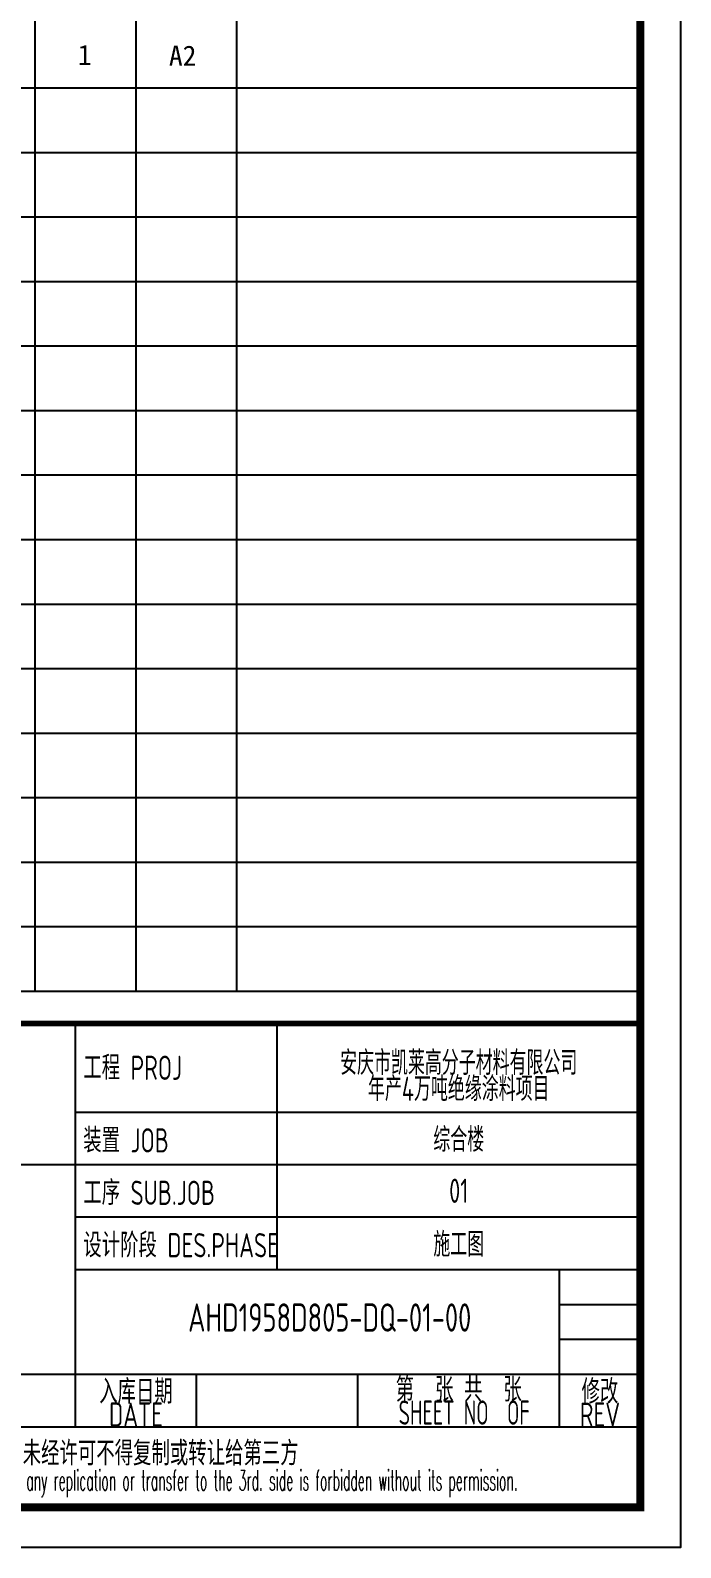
# Model space of a CAD drawing. Extents: x 6250600 to 6678662, y -692028 to -290561.
# Drawn here: x 6306261 to 6314320, y -324656 to -305843 of the extents above; entities that cross this region are included whole.
import ezdxf
from ezdxf.enums import TextEntityAlignment as Align

# ---------------------------------------------------------------- set-up
doc = ezdxf.new("R2010")
doc.units = 0
doc.header["$LTSCALE"] = 1000
doc.header["$MEASUREMENT"] = 0
doc.layers.get('0').update_dxf_attribs({"linetype": 'CONTINUOUS'})
for name, color, linetype in [('AXIS', 3, 'CONTINUOUS'), ('TEXT', 7, 'CONTINUOUS'), ('图框', 7, 'CONTINUOUS')]:
    doc.layers.add(name, color=color, linetype=linetype)
doc.styles.add('AHD', font='sceie.shx', dxfattribs={"width": 0.7, "bigfont": 'sceic.shx'})
doc.styles.add('ECEC_TQ', font='txt_l.shx', dxfattribs={"bigfont": 'hztxt_l.shx'})
doc.styles.add('sceie', font='sceie.shx', dxfattribs={"width": 0.7, "bigfont": 'sceic.shx'})
doc.styles.add('TSSD_Rein', font='Tssdeng.shx', dxfattribs={"width": 0.7, "bigfont": 'hztxt.shx'})
doc.styles.add('宋体', font='', dxfattribs={"width": 0.7})
doc.styles.get('宋体').set_extended_font_data('SimSun')

msp = doc.modelspace()

# ---------------------------------------------------------------- linework, layer by layer
at = {"color": 0}
for p, q in [((6306319.6, -317756.2), (6306319.6, -296956.2)), ((6308819.6, -317756.2), (6308819.6, -296956.2)), ((6307569.6, -298556.2), (6307569.6, -317756.2)), ((6295819.6, -306556.2), (6313819.6, -306556.2)), ((6295819.6, -306556.2), (6313819.6, -306556.2)), ((6295819.6, -307356.2), (6313819.6, -307356.2)), ((6295819.6, -308156.2), (6313819.6, -308156.2)), ((6295819.6, -308956.2), (6313819.6, -308956.2)), ((6295819.6, -309756.2), (6313819.6, -309756.2)), ((6295819.6, -310556.2), (6313819.6, -310556.2)), ((6295819.6, -311356.2), (6313819.6, -311356.2)), ((6295819.6, -312156.2), (6313819.6, -312156.2)), ((6295819.6, -312956.2), (6313819.6, -312956.2)), ((6295819.6, -313756.2), (6313819.6, -313756.2)), ((6295819.6, -314556.2), (6313819.6, -314556.2)), ((6295819.6, -315356.2), (6313819.6, -315356.2)), ((6295819.6, -316156.2), (6313819.6, -316156.2)), ((6295819.6, -316956.2), (6313819.6, -316956.2)), ((6295819.6, -317756.2), (6313819.6, -317756.2))]:
    msp.add_line(p, q, dxfattribs=at)
for p, q in [((6306819.6, -323156.2), (6306819.6, -318156.2)), ((6309319.6, -321206.2), (6309319.6, -318156.2)), ((6313819.6, -324156.2), (6313819.6, -318156.2)), ((6306819.6, -319256.2), (6313819.6, -319256.2)), ((6295819.6, -319906.2), (6306819.6, -319906.2)), ((6306819.6, -319906.2), (6313819.6, -319906.2)), ((6306819.6, -320556.2), (6313819.6, -320556.2)), ((6306819.6, -321206.2), (6313819.6, -321206.2)), ((6312819.6, -323156.2), (6312819.6, -321206.2)), ((6312819.6, -321639.5), (6313819.6, -321639.5)), ((6312819.6, -322072.8), (6313819.6, -322072.8)), ((6301319.6, -322506.2), (6313819.6, -322506.2)), ((6308319.6, -323156.2), (6308319.6, -322506.2)), ((6310319.6, -323156.2), (6310319.6, -322506.2)), ((6295819.6, -323156.2), (6313819.6, -323156.2)), ((6295819.6, -324156.2), (6313819.6, -324156.2))]:
    msp.add_line(p, q)
at = {"const_width": 70}
msp.add_lwpolyline([(6313819.6, -318156.2), (6295819.6, -318156.2)], dxfattribs=at)
at = {"layer": '图框', "color": 4}
msp.add_lwpolyline([(6293319.6, -324656.2), (6293319.6, -294956.2), (6314319.6, -294956.2), (6314319.6, -324656.2)], close=True, dxfattribs=at)
at = {"layer": '图框', "color": 4, "const_width": 100}
msp.add_lwpolyline([(6295819.6, -324156.2), (6313819.6, -324156.2), (6313819.6, -295456.2), (6295819.6, -295456.2)], close=True, dxfattribs=at)

# ---------------------------------------------------------------- texts
at = {"style": 'AHD', "width": 0.8}
for s, p in [('工程 PROJ', (6306916.4, -318856.2)), ('装置 JOB', (6306916.4, -319756.2)), ('工序 SUB.JOB', (6306916.4, -320406.2)), ('设计阶段 DES.PHASE', (6306916.4, -321056.2))]:
    msp.add_text(s, height=300, dxfattribs=at).set_placement(p)
for s, height, style, width, p in [('入库日期', 300, 'sceie', 0.8, (6307569.6, -322706.2)), ('第  张 共  张', 300, 'sceie', 0.8, (6311569.6, -322681.2)), ('修改', 300, 'sceie', 0.8, (6313319.6, -322706.2)), ('SHEET NO  OF  ', 300, 'sceie', 0.7, (6311750.9, -322981.2)), ('DATE', 300, 'sceie', 0.8, (6307569.6, -323006.2)), ('REV', 300, 'sceie', 0.8, (6313319.6, -323006.2)), ('本文件专有权属安徽华东化工医药工程有限责任公司所有,未经许可不得复制或转让给第三方', 300, 'sceie', 0.8, (6304990.7, -323505.1)), ('The proprietary right of this document belongs to Anhui Huadong Chemical And Medical Engineering  Co.,Ltd.  and any replication or transfer to the 3rd. side is forbidden without its permission. ', 250, 'ECEC_TQ', 0.45, (6304819.6, -323856.2))]:
    msp.add_text(s, height=height, dxfattribs=dict(style=style, width=width)).set_placement(p, align=Align.MIDDLE)
at = {"style": 'sceie', "width": 0.8}
msp.add_attdef('AHD1958D805-DQ-01-00', text='200320-02-040', height=350, dxfattribs=at).set_placement((6309970.3, -321802.4), align=Align.MIDDLE)
at = {"layer": 'AXIS', "style": 'TSSD_Rein', "width": 0.7}
for s, p in [('安庆市凯莱高分子材料有限公司', (6311569.6, -318628.6)), ('年产4万吨绝缘涂料项目', (6311569.6, -318951.6)), ('综合楼', (6311569.6, -319581.2)), ('01', (6311569.6, -320231.2)), ('施工图', (6311569.6, -320881.2))]:
    msp.add_text(s, height=300, dxfattribs=at).set_placement(p, align=Align.MIDDLE)
at = {"layer": 'TEXT', "color": 7, "style": '宋体'}
for s, p in [('1', (6306848.7, -306272.1)), ('A2', (6307978, -306281.6))]:
    msp.add_text(s, height=250, dxfattribs=at).set_placement(p)

doc.saveas('drawing.dxf')
